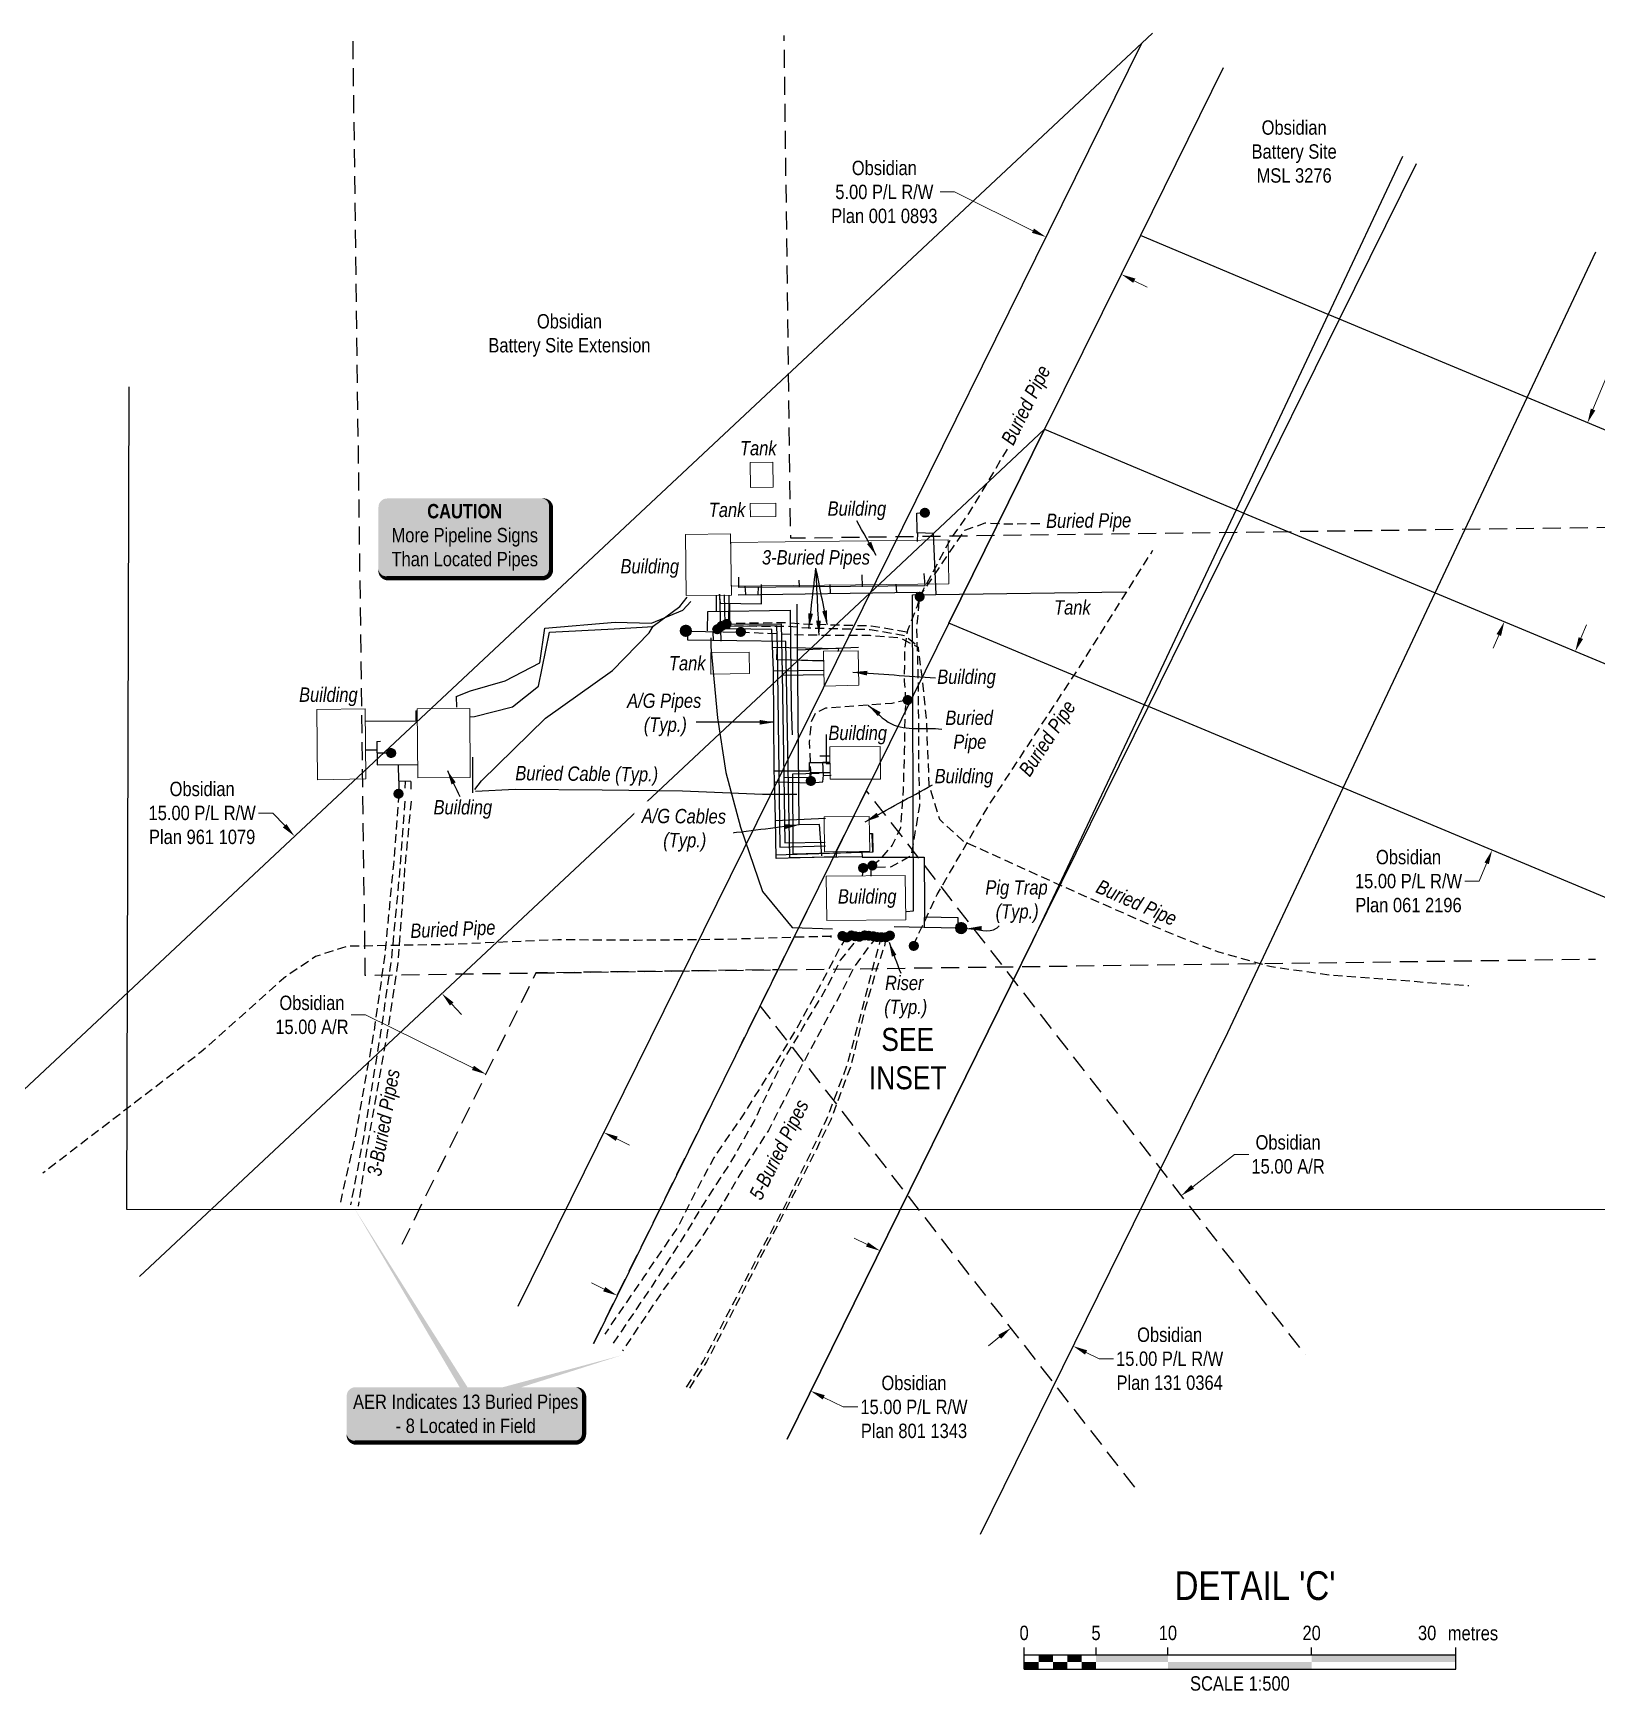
# Model space of a CAD drawing. Extents: x 563634 to 568935, y 5734155 to 5737886.
# Drawn here: x 567028 to 568114, y 5736113 to 5737266 of the extents above; entities that cross this region are included whole.
import ezdxf
from ezdxf.enums import TextEntityAlignment as Align

# ---------------------------------------------------------------- set-up
doc = ezdxf.new("R2010")
doc.units = 0
doc.header["$LTSCALE"] = 5
doc.header["$PDMODE"] = 34
doc.header["$PDSIZE"] = 0.03
doc.linetypes.add('foc-ACCESSROAD', pattern=[3.75, 2.5, -1.25])
doc.linetypes.add('UG_PIPE', pattern=[1.875, 1.25, -0.625])
doc.layers.get('Defpoints').update_dxf_attribs({"color": 9})
for name, color, linetype in [('AS-CABLE', 224, 'foc-CABLE'), ('AS-FENCE', 48, 'foc-FENCE'), ('AS-PIPE-AG', 44, 'Continuous'), ('AS-PIPE-UG', 44, 'UG_PIPE'), ('AS-PIPE-UG-T', 44, 'Continuous'), ('AS-SYMBOL', 7, 'Continuous'), ('C-AR', 13, 'foc-ACCESSROAD'), ('C-RW', 13, 'Continuous'), ('C-WS', 13, 'foc-ACCESSROAD'), ('CG-NOTES', 7, 'Continuous'), ('DETAIL-T', 7, 'Continuous')]:
    doc.layers.add(name, color=color, linetype=linetype)
for name, color, linetype, lineweight in [('AS-GENERAL', 48, 'Continuous', 18), ('C-AR-T', 13, 'Continuous', 9), ('C-RW-T', 13, 'Continuous', 9), ('C-WS-T', 13, 'Continuous', 9), ('T-TEXT', 48, 'Continuous', 18)]:
    doc.layers.add(name, color=color, linetype=linetype, lineweight=lineweight)
doc.styles.add('80', font='ARIALN.TTF', dxfattribs={"height": 10})
doc.styles.add('80CG', font='ARIALN.TTF', dxfattribs={"height": 10})
doc.styles.add('80L', font='ARIALN.TTF', dxfattribs={"height": 10})
doc.styles.add('foc-LtypeFont', font='ARIALN.TTF', dxfattribs={"height": 7.35})
doc.linetypes.add('foc-CABLE', pattern='A,2,-1,["C",foc-LtypeFont,S=0.2,R=0,X=-0.625,Y=-0.75],-1.24,8', length=12.24)
doc.linetypes.add('foc-FENCE', pattern='A,10,-1,["X",foc-LtypeFont,S=0.2,R=0,X=-0.625,Y=-0.75],-1.24', length=12.24)
doc.dimstyles.new('Compass 5 000', dxfattribs={"dimscale": 5, "dimtxt": 9, "dimasz": 2, "dimexe": 0.2, "dimexo": 0.0625, "dimgap": 0.5, "dimtad": 0, "dimtih": 1, "dimtoh": 1, "dimzin": 0, "dimdsep": 46, "dimtxsty": '80CG', "dimcen": 0.1, "dimse1": 1, "dimse2": 1, "dimclrd": 256, "dimclrt": 256, "dimaunit": 1, "dimadec": 4, "dimazin": 0, "dimtfac": 0.06, "dimtofl": 0, "dimtmove": 0, "dimatfit": 1, "dimfxl": 0.2, "dimtolj": 1, "dimtzin": 0, "dimlwd": -1, "dimarcsym": 0})

# ---------------------------------------------------------------- blocks, each defined once
blk = doc.blocks.new('RISER')
h = blk.add_hatch(color=255)
h.dxf.hatch_style = 1
edge = h.paths.add_edge_path()
edge.add_arc((0, 0), 0.7, 0, 360)
blk.add_hatch(color=48).paths.add_polyline_path([(0.58, -0.15), (-0.58, -0.15, 0.774597)])
at = {"color": 48}
blk.add_line((-0.58, -0.15), (0.58, -0.15), dxfattribs=at)
blk.add_circle((0, 0), 0.6, dxfattribs=at)
blk = doc.blocks.new('PIG')
h = blk.add_hatch(color=255)
h.dxf.hatch_style = 1
edge = h.paths.add_edge_path()
edge.add_arc((0, 0), 0.85, 0, 360)
at = {"layer": 'AS-SYMBOL'}
h = blk.add_hatch(color=48, dxfattribs=at)
h.dxf.hatch_style = 1
h.paths.add_polyline_path([(-0.1, 0, 1), (-0.55, 0, 1)])
h = blk.add_hatch(color=48, dxfattribs=at)
h.dxf.hatch_style = 1
h.paths.add_polyline_path([(0.1, 0, 1), (0.55, 0, 1)])
at = {"layer": 'AS-SYMBOL', "color": 48}
for centre, radius in [((0, 0), 0.75), ((-0.33, 0), 0.225), ((0.33, 0), 0.225)]:
    blk.add_circle(centre, radius, dxfattribs=at)
blk = doc.blocks.new('*D421')
at = {"layer": 'C-AR-T', "transparency": 16777216}
for p, q in [((567833.4, 5736463.7), (567862.4, 5736486.2)), ((567862.4, 5736486.2), (567872.4, 5736486.2)), ((567699.2, 5736359.3), (567691.4, 5736353.2))]:
    blk.add_line(p, q, dxfattribs=at)
for points in [[(567832.3, 5736465), (567834.4, 5736462.4), (567825.5, 5736457.5)], [(567698.2, 5736360.7), (567700.3, 5736358), (567707.1, 5736365.5)]]:
    blk.add_solid(points, dxfattribs=at)
at = {"layer": 'Defpoints', "color": 0, "transparency": 16777216}
for p in [(567815, 5736471), (567825.5, 5736457.5), (567696.7, 5736378.9)]:
    blk.add_point(p, dxfattribs=at)
at = {"layer": 'C-AR-T', "transparency": 16777216, "insert": (567899.7, 5736486.2), "char_height": 10, "attachment_point": 5, "style": '80CG'}
blk.add_mtext('\\A1;Obsidian\\P15.00 A/R', dxfattribs=at)
blk = doc.blocks.new('*D422')
at = {"layer": 'C-RW-T', "transparency": 16777216}
for p, q in [((567607.1, 5736423.6), (567598.1, 5736428)), ((567759.4, 5736348.5), (567768.4, 5736344.1)), ((567768.4, 5736344.1), (567778.4, 5736344.1))]:
    blk.add_line(p, q, dxfattribs=at)
for points in [[(567607.8, 5736425.1), (567606.4, 5736422.1), (567616.1, 5736419.2)], [(567760.1, 5736350), (567758.6, 5736347), (567750.4, 5736352.9)]]:
    blk.add_solid(points, dxfattribs=at)
at = {"layer": 'Defpoints', "color": 0, "transparency": 16777216}
for p in [(567598.5, 5736383.4), (567750.4, 5736352.9), (567732.8, 5736317.2)]:
    blk.add_point(p, dxfattribs=at)
at = {"layer": 'C-RW-T', "transparency": 16777216, "insert": (567817.4, 5736344.1), "char_height": 10, "attachment_point": 5, "style": '80CG'}
blk.add_mtext('\\A1;Obsidian\\P15.00 P/L R/W\\PPlan 131 0364', dxfattribs=at)
blk = doc.blocks.new('*D423')
at = {"layer": 'C-RW-T', "transparency": 16777216}
for p, q in [((567424.5, 5736392.5), (567415.5, 5736396.9)), ((567577, 5736317.3), (567590.6, 5736310.6)), ((567590.6, 5736310.6), (567600.6, 5736310.6))]:
    blk.add_line(p, q, dxfattribs=at)
for points in [[(567425.2, 5736394), (567423.7, 5736391), (567433.4, 5736388.1)], [(567577.7, 5736318.8), (567576.3, 5736315.8), (567568, 5736321.7)]]:
    blk.add_solid(points, dxfattribs=at)
at = {"layer": 'Defpoints', "color": 0, "transparency": 16777216}
for p in [(567450.8, 5736423.3), (567585.4, 5736356.9), (567568, 5736321.7)]:
    blk.add_point(p, dxfattribs=at)
at = {"layer": 'C-RW-T', "transparency": 16777216, "insert": (567639.7, 5736310.6), "char_height": 10, "attachment_point": 5, "style": '80CG'}
blk.add_mtext('\\A1;Obsidian\\P15.00 P/L R/W\\PPlan 801 1343', dxfattribs=at)
blk = doc.blocks.new('*D424')
at = {"layer": 'C-RW-T', "transparency": 16777216}
for p, q in [((567667.8, 5737155.4), (567657.8, 5737155.4)), ((567722.4, 5737128.5), (567667.8, 5737155.4)), ((567792.8, 5737093.7), (567801.8, 5737089.3))]:
    blk.add_line(p, q, dxfattribs=at)
for points in [[(567723.1, 5737130), (567721.7, 5737127), (567731.4, 5737124.1)], [(567793.6, 5737095.2), (567792.1, 5737092.2), (567783.9, 5737098.1)]]:
    blk.add_solid(points, dxfattribs=at)
at = {"layer": 'Defpoints', "color": 0, "transparency": 16777216}
for p in [(567731.4, 5737124.1), (567408.4, 5736469.6), (567460.9, 5736443.7)]:
    blk.add_point(p, dxfattribs=at)
at = {"layer": 'C-RW-T', "transparency": 16777216, "insert": (567619.1, 5737155.4), "char_height": 10, "attachment_point": 5, "style": '80CG'}
blk.add_mtext('\\A1;Obsidian\\P5.00 P/L R/W\\PPlan 001 0893', dxfattribs=at)
blk = doc.blocks.new('*D425')
at = {"layer": 'C-AR-T', "transparency": 16777216}
for p, q in [((567258.6, 5736583.2), (567248.6, 5736583.2)), ((567333.2, 5736546.4), (567258.6, 5736583.2)), ((567433.1, 5736497.1), (567442.1, 5736492.7))]:
    blk.add_line(p, q, dxfattribs=at)
for points in [[(567333.9, 5736547.9), (567332.5, 5736544.9), (567342.2, 5736542)], [(567433.8, 5736498.6), (567432.4, 5736495.6), (567424.1, 5736501.5)]]:
    blk.add_solid(points, dxfattribs=at)
at = {"layer": 'Defpoints', "color": 0, "transparency": 16777216}
for p in [(567347.7, 5736553.2), (567342.2, 5736542), (567429.7, 5736512.8)]:
    blk.add_point(p, dxfattribs=at)
at = {"layer": 'C-AR-T', "transparency": 16777216, "insert": (567221.3, 5736583.2), "char_height": 10, "attachment_point": 5, "style": '80CG'}
blk.add_mtext('\\A1;Obsidian\\P15.00 A/R', dxfattribs=at)
blk = doc.blocks.new('*D426')
at = {"layer": 'C-RW-T', "transparency": 16777216}
for p, q in [((567194.1, 5736723.6), (567184.1, 5736723.6)), ((567202.4, 5736714.8), (567194.1, 5736723.6)), ((567318.4, 5736590.8), (567325.3, 5736583.5))]:
    blk.add_line(p, q, dxfattribs=at)
for points in [[(567203.6, 5736715.9), (567201.1, 5736713.6), (567209.2, 5736707.5)], [(567319.7, 5736591.9), (567317.2, 5736589.7), (567311.6, 5736598.1)]]:
    blk.add_solid(points, dxfattribs=at)
at = {"layer": 'Defpoints', "color": 0, "transparency": 16777216}
for p in [(567209.2, 5736707.5), (567189.4, 5736688.9), (567291.8, 5736579.5)]:
    blk.add_point(p, dxfattribs=at)
at = {"layer": 'C-RW-T', "transparency": 16777216, "insert": (567145, 5736723.6), "char_height": 10, "attachment_point": 5, "style": '80CG'}
blk.add_mtext('\\A1;Obsidian\\P15.00 P/L R/W\\PPlan 961 1079', dxfattribs=at)
blk = doc.blocks.new('*D427')
at = {"layer": 'C-RW-T', "transparency": 16777216}
for p, q in [((568103.1, 5736845.2), (568107, 5736854.4)), ((568037.7, 5736688.6), (568032.5, 5736676.2)), ((568032.5, 5736676.2), (568022.5, 5736676.2))]:
    blk.add_line(p, q, dxfattribs=at)
for points in [[(568101.6, 5736845.8), (568104.7, 5736844.6), (568099.3, 5736836)], [(568036.2, 5736689.2), (568039.2, 5736688), (568041.5, 5736697.8)]]:
    blk.add_solid(points, dxfattribs=at)
at = {"layer": 'Defpoints', "color": 0, "transparency": 16777216}
for p in [(568089.5, 5736840), (568031.8, 5736701.9), (568041.5, 5736697.8)]:
    blk.add_point(p, dxfattribs=at)
at = {"layer": 'C-RW-T', "transparency": 16777216, "insert": (567983.4, 5736676.2), "char_height": 10, "attachment_point": 5, "style": '80CG'}
blk.add_mtext('\\A1;Obsidian\\P15.00 P/L R/W\\PPlan 061 2196', dxfattribs=at)
blk = doc.blocks.new('*D429')
at = {"layer": 'C-RW-T', "transparency": 16777216}
for p, q in [((568111.6, 5737004.2), (568125.4, 5737037.2)), ((568125.4, 5737037.2), (568135.4, 5737037.2)), ((568046.1, 5736847.3), (568042.3, 5736838.1))]:
    blk.add_line(p, q, dxfattribs=at)
for points in [[(568110.1, 5737004.8), (568113.2, 5737003.5), (568107.8, 5736994.9)], [(568044.6, 5736848), (568047.7, 5736846.7), (568050, 5736856.6)]]:
    blk.add_solid(points, dxfattribs=at)
at = {"layer": 'Defpoints', "color": 0, "transparency": 16777216}
for p in [(568080.4, 5737006.4), (568107.8, 5736994.9), (568022.5, 5736868)]:
    blk.add_point(p, dxfattribs=at)
at = {"layer": 'C-RW-T', "transparency": 16777216, "insert": (568174.5, 5737037.2), "char_height": 10, "attachment_point": 5, "style": '80CG'}
blk.add_mtext('\\A1;Obsidian\\P15.00 P/L R/W\\PPlan 951 0823', dxfattribs=at)
blk = doc.blocks.new('*U433')
at = {"color": 0}
for p, q in [((-150, 0), (-150, 15)), ((-100, 10), (-100, 15)), ((-50, 10), (-50, 15)), ((50, 10), (50, 15)), ((150.2, 0), (150.2, 15)), ((-150, 10), (150.2, 10)), ((-150, 0), (150.2, 0))]:
    blk.add_line(p, q, dxfattribs=at)
for points in [[(-150, 5), (-140, 5), (-150, 0), (-140, 0)], [(-140, 10), (-130, 10), (-140, 5), (-130, 5)], [(-130, 5), (-120, 5), (-130, 0), (-120, 0)], [(-120, 10), (-110, 10), (-120, 5), (-110, 5)], [(-110, 5), (-100, 5), (-110, 0), (-100, 0)], [(-100, 10), (-50, 10), (-100, 5), (-50, 5)], [(-50, 5), (50, 5), (-50, 0), (50, 0)], [(50, 10), (150.2, 10), (50, 5), (150.2, 5)]]:
    blk.add_solid(points, dxfattribs=at)
at = {"color": 0, "style": '80'}
blk.add_text('metres', height=10, dxfattribs=at).set_placement((162.2, 20), align=Align.CENTER)
at = {"color": 0, "char_height": 10, "style": '80'}
for s, insert, attachment_point in [('0', (-150, 30.2), 2), ('5', (-100, 30.2), 2), ('10', (-50, 30.2), 2), ('20', (50, 30.2), 2), ('30', (136.7, 30.2), 3), ('SCALE 1:500', (0.1, -5), 2)]:
    blk.add_mtext(s, dxfattribs=dict(at, insert=insert, attachment_point=attachment_point))
blk = doc.blocks.new('*U461')
h = blk.add_hatch(color=50)
edge = h.paths.add_edge_path()
edge.add_line((-76.5, -20), (76.5, -20))
edge.add_arc((76.5, -14), 6, 270, 360)
edge.add_line((82.5, -14), (82.5, 12.5))
edge.add_arc((76.5, 12.5), 6, 0, 90)
edge.add_line((76.5, 18.5), (-76.5, 18.5))
edge.add_arc((-76.5, 12.5), 6, 90, 180)
edge.add_line((-82.5, 12.5), (-82.5, -14))
edge.add_arc((-76.5, -14), 6, 180, 270)
at = {"color": 240, "flags": 128}
blk.add_lwpolyline([(-76.5, -20, 3, 3, 0), (76.5, -20, 3, 3, 0.414214), (82.5, -14, 3, 3, 0), (82.5, 12.5, 3, 0, 0.414214), (76.5, 18.5, 0, 0, 0), (-76.5, 18.5, 0, 0, 0.414214), (-82.5, 12.5, 0, 0, 0), (-82.5, -14, 0, 3, 0.414214)], format="xyseb", close=True, dxfattribs=at)
at = {"color": 240, "style": '80'}
blk.add_attdef('ENTER_TEXT_001', (-26.8, -4.9), '', height=10, dxfattribs=at)

msp = doc.modelspace()

# ---------------------------------------------------------------- hatches: boundary and pattern name
h = msp.add_hatch(color=50)
edge = h.paths.add_edge_path()
edge.add_line((567273.547, 5736886.839), (567381.452, 5736886.839))
edge.add_arc((567381.452, 5736892.834), 5.995, 270, 360)
edge.add_line((567387.447, 5736892.834), (567387.447, 5736936.295))
edge.add_arc((567381.452, 5736936.295), 5.995, 360, 450)
edge.add_line((567381.452, 5736942.29), (567273.547, 5736942.29))
edge.add_arc((567273.547, 5736936.295), 5.995, 90, 180)
edge.add_line((567267.552, 5736936.295), (567267.552, 5736892.834))
edge.add_arc((567273.547, 5736892.834), 5.995, 180, 270)

# ---------------------------------------------------------------- linework, layer by layer
at = {"color": 240, "flags": 128}
msp.add_lwpolyline([(567273.547, 5736886.839, 2.997, 2.997, 0), (567381.452, 5736886.839, 2.997, 2.997, 0.41421356), (567387.447, 5736892.834, 2.997, 2.997, 0), (567387.447, 5736936.295, 2.997, 0, 0.41421356), (567381.452, 5736942.29, 0, 0, 0), (567273.547, 5736942.29, 0, 0, 0.41421356), (567267.552, 5736936.295, 0, 0, 0), (567267.552, 5736892.834, 0, 2.997, 0.41421356)], format="xyseb", close=True, dxfattribs=at)
at = {"layer": 'AS-CABLE', "flags": 128}
for points in [[(567321.575, 5736804.699), (567331.525, 5736808.559), (567355.675, 5736815.519), (567379.675, 5736828.129), (567383.225, 5736852.209), (567431.995, 5736856.309), (567457.285, 5736855.699), (567478.975, 5736864.709), (567484.685, 5736870.699)], [(567334.445, 5736739.909), (567339.105, 5736746.039), (567383.655, 5736789.519), (567430.295, 5736822.789), (567455.605, 5736848.979), (567458.465, 5736853.589), (567477.025, 5736867.129), (567482.125, 5736873.689)], [(567331.175, 5736790.499), (567334.345, 5736790.589), (567360.625, 5736797.479), (567378.705, 5736811.679), (567386.435, 5736849.239), (567431.415, 5736851.709), (567458.375, 5736853.169)], [(567498.465, 5736845.319), (567498.445, 5736839.059), (567503.125, 5736789.699), (567508.835, 5736751.669), (567519.145, 5736713.759), (567534.475, 5736669.039), (567555.075, 5736644.089), (567582.985, 5736643.089)], [(567559.075, 5736836.999), (567601.085, 5736838.929)], [(567321.455, 5736804.649), (567321.795, 5736797.079)], [(567333.025, 5736737.599), (567333.105, 5736762.519)], [(567335.015, 5736738.679), (567362.605, 5736740.279), (567423.025, 5736739.739), (567478.805, 5736738.999), (567534.345, 5736736.679), (567558.265, 5736736.629)]]:
    msp.add_lwpolyline(points, dxfattribs=at)
at = {"layer": 'AS-CABLE', "linetype": 'ByBlock', "flags": 128}
msp.add_lwpolyline([(567575.585, 5736693.889), (567574.005, 5736715.689), (567559.975, 5736715.349), (567558.615, 5736868.849)], dxfattribs=at)
at = {"layer": 'AS-GENERAL'}
for points in [[(567525.778, 5736967.28), (567541.687, 5736967.47), (567541.894, 5736950.152), (567525.985, 5736949.961)], [(567525.909, 5736938.767), (567543.618, 5736938.979), (567543.728, 5736929.78), (567526.019, 5736929.568)]]:
    msp.add_lwpolyline(points, close=True, dxfattribs=at)
at = {"layer": 'AS-GENERAL', "flags": 128}
for points in [[(567481.275, 5736874.759), (567481.025, 5736917.349), (567512.255, 5736917.619), (567512.845, 5736875.109)], [(567663.555, 5736913.499), (567663.955, 5736883.059), (567512.757, 5736881.389), (567512.337, 5736911.687)], [(567525.075, 5736835.409), (567525.345, 5736820.529), (567498.585, 5736820.159), (567498.545, 5736835.219)], [(567576.875, 5736836.069), (567600.925, 5736836.369), (567601.495, 5736812.389), (567577.255, 5736811.869)], [(567224.685, 5736795.509), (567225.215, 5736746.769), (567258.855, 5736747.339), (567258.305, 5736795.949)], [(567294.815, 5736747.969), (567331.325, 5736748.269), (567330.925, 5736796.339), (567294.395, 5736796.019)], [(567581.255, 5736769.609), (567616.185, 5736769.939), (567616.365, 5736747.079), (567581.355, 5736747.089)], [(567577.175, 5736720.849), (567577.495, 5736696.509), (567609.075, 5736697.119), (567608.505, 5736721.189)], [(567578.695, 5736679.569), (567633.675, 5736680.129), (567634.145, 5736649.309), (567579.095, 5736648.769)]]:
    msp.add_lwpolyline(points, close=True, dxfattribs=at)
at = {"layer": 'AS-PIPE-AG'}
for p, q in [((567258.42, 5736787.402), (567293.831, 5736787.711)), ((567258.627, 5736767.418), (567266.527, 5736767.507)), ((567266.461, 5736773.418), (567266.645, 5736757.149)), ((567276.265, 5736765.309), (567266.554, 5736765.199)), ((567266.645, 5736757.149), (567294.732, 5736757.394)), ((567582.219, 5736637.75), (567582.205, 5736638.477)), ((567582.232, 5736637.022), (567582.219, 5736637.75))]:
    msp.add_line(p, q, dxfattribs=at)
at = {"layer": 'AS-PIPE-AG', "flags": 128}
for points in [[(567642.035, 5736918.069), (567641.955, 5736919.669), (567641.705, 5736932.059), (567646.615, 5736932.209)], [(567655.095, 5736875.539), (567653.345, 5736918.019), (567642.055, 5736918.309), (567641.965, 5736912.369)], [(567517.725, 5736880.629), (567647.595, 5736881.809), (567646.775, 5736890.109)], [(567504.295, 5736875.779), (567505.015, 5736869.479), (567533.715, 5736869.119), (567533.665, 5736882.469)], [(567517.935, 5736880.419), (567518.065, 5736887.629)], [(567522.765, 5736875.769), (567522.325, 5736881.349)], [(567531.425, 5736875.639), (567531.735, 5736880.579)], [(567560.175, 5736881.169), (567559.815, 5736885.609)], [(567581.805, 5736876.479), (567581.475, 5736882.599)], [(567603.995, 5736880.839), (567603.625, 5736889.279)], [(567627.715, 5736876.859), (567627.315, 5736882.709)], [(567502.185, 5736874.689), (567502.155, 5736863.839)], [(567505.675, 5736842.999), (567504.865, 5736875.689)], [(567507.735, 5736875.189), (567508.155, 5736854.839), (567547.385, 5736855.179), (567548.145, 5736820.579), (567549.165, 5736749.439), (567550.065, 5736702.819), (567578.045, 5736703.429)], [(567511.095, 5736874.999), (567510.885, 5736853.559)], [(567511.785, 5736851.659), (567511.825, 5736868.849)], [(567641.925, 5736876.899), (567517.555, 5736874.999)], [(567634.575, 5736655.209), (567639.395, 5736655.589), (567638.605, 5736875.219), (567654.975, 5736875.569), (567786.605, 5736877.269)], [(567496.155, 5736850.279), (567496.535, 5736863.629), (567553.605, 5736864.569), (567554.445, 5736797.279), (567555.115, 5736777.939)], [(567603.815, 5736693.019), (567553.315, 5736692.319), (567550.635, 5736842.829), (567482.615, 5736843.719), (567482.515, 5736849.989), (567519.405, 5736849.259)], [(567500.365, 5736843.259), (567500.205, 5736849.619)], [(567585.965, 5736696.829), (567585.635, 5736693.119), (567543.835, 5736691.999), (567543.465, 5736719.569), (567542.875, 5736746.259), (567542.645, 5736754.009), (567542.075, 5736822.759), (567540.885, 5736851.199), (567511.755, 5736851.699), (567502.745, 5736851.569)], [(567505.375, 5736853.579), (567544.045, 5736853.939), (567544.585, 5736838.639), (567546.435, 5736699.949), (567578.125, 5736700.839)], [(567587.045, 5736835.829), (567587.495, 5736837.689), (567541.035, 5736838.709)], [(567576.625, 5736829.499), (567544.345, 5736830.099), (567544.575, 5736837.639)], [(567542.275, 5736822.529), (567576.745, 5736822.969)], [(567554.175, 5736830.009), (567576.575, 5736829.409)], [(567548.365, 5736819.479), (567576.955, 5736819.799)], [(567293.831, 5736787.711), (567293.725, 5736794.719), (567294.445, 5736794.829)], [(567578.685, 5736778.099), (567578.615, 5736758.079), (567581.345, 5736758.039)], [(567266.461, 5736773.418), (567269.041, 5736773.477)], [(567581.045, 5736763.039), (567574.315, 5736763.049)], [(567281.605, 5736746.009), (567281.506, 5736757.279)], [(567542.825, 5736753.029), (567567.115, 5736752.959), (567567.055, 5736758.679), (567580.795, 5736758.769)], [(567543.195, 5736745.179), (567569.035, 5736744.689), (567576.355, 5736745.209), (567576.765, 5736749.919), (567576.355, 5736759.059), (567580.785, 5736758.949)], [(567580.915, 5736751.479), (567567.305, 5736751.479), (567567.375, 5736748.089), (567549.465, 5736748.189)], [(567573.895, 5736751.079), (567555.265, 5736750.719), (567555.465, 5736695.139), (567611.105, 5736696.609), (567610.645, 5736708.979), (567608.715, 5736709.339)], [(567281.605, 5736746.009), (567281.585, 5736737.039)], [(567290.095, 5736745.419), (567281.604, 5736745.794)], [(567286.125, 5736745.589), (567285.975, 5736740.869)], [(567290.095, 5736745.419), (567289.995, 5736740.149)], [(567576.905, 5736749.739), (567582.135, 5736749.989)], [(567543.575, 5736718.399), (567578.175, 5736720.119)], [(567608.905, 5736709.319), (567610.985, 5736709.409), (567611.175, 5736696.329), (567543.395, 5736694.269)], [(567603.545, 5736696.709), (567603.745, 5736692.919), (567612.465, 5736692.939), (567646.885, 5736692.989), (567647.095, 5736658.459), (567646.735, 5736643.969), (567625.855, 5736644.359)], [(567604.415, 5736685.569), (567603.715, 5736679.579)], [(567609.705, 5736687.069), (567609.725, 5736679.649)], [(567646.775, 5736644.169), (567670.435, 5736643.759), (567670.455, 5736650.729), (567646.895, 5736651.069)]]:
    msp.add_lwpolyline(points, dxfattribs=at)
at = {"layer": 'AS-PIPE-UG', "flags": 128}
for points in [[(567704.505, 5736976.649), (567677.695, 5736931.809), (567665.715, 5736915.099), (567643.625, 5736874.139), (567642.005, 5736867.399), (567635.165, 5736850.419), (567633.065, 5736837.149), (567632.965, 5736815.319), (567633.905, 5736802.119), (567633.395, 5736792.179), (567632.955, 5736767.149), (567632.225, 5736739.709), (567630.305, 5736713.249), (567624.655, 5736701.229), (567615.465, 5736690.709), (567610.885, 5736687.059)], [(567604.325, 5736685.399), (567624.135, 5736686.319), (567637.935, 5736694.239), (567643.765, 5736728.649), (567643.185, 5736753.449), (567643.015, 5736784.859), (567642.885, 5736809.659), (567641.785, 5736851.879), (567643.575, 5736873.989), (567674.945, 5736920.149), (567689.245, 5736925.279), (567702.805, 5736924.659), (567727.075, 5736924.859)], [(567639.135, 5736631.539), (567655.895, 5736666.989), (567692.085, 5736729.599), (567754.665, 5736825.019), (567805.725, 5736906.269)], [(567634.415, 5736849.419), (567610.055, 5736853.569), (567566.315, 5736854.719), (567550.165, 5736855.929), (567514.765, 5736855.359), (567509.535, 5736855.199)], [(567505.515, 5736853.679), (567551.065, 5736853.579), (567566.095, 5736852.339), (567609.325, 5736851.259), (567633.215, 5736847.099), (567641.685, 5736840.259)], [(567519.245, 5736849.409), (567565.485, 5736847.409), (567608.975, 5736847.179), (567629.815, 5736845.419), (567642.525, 5736838.899), (567645.075, 5736818.629), (567648.235, 5736789.259), (567650.065, 5736743.169), (567657.335, 5736719.279), (567673.585, 5736704.249), (567740.805, 5736673.649), (567804.805, 5736645.529), (567830.155, 5736635.159), (567851.365, 5736626.989), (567888.075, 5736616.779), (567929.275, 5736610.979), (568025.365, 5736603.679)], [(567635.155, 5736802.159), (567624.225, 5736799.799), (567600.265, 5736797.959), (567578.145, 5736796.489), (567571.215, 5736793.199), (567568.245, 5736786.789), (567566.925, 5736773.309), (567568.065, 5736745.949)], [(567281.585, 5736737.039), (567281.215, 5736730.969), (567277.895, 5736687.529), (567271.725, 5736623.299), (567264.395, 5736571.959), (567251.775, 5736500.669), (567241.065, 5736453.059)], [(567285.905, 5736731.749), (567282.475, 5736685.689), (567276.545, 5736622.549), (567269.005, 5736570.959), (567257.485, 5736500.219), (567248.145, 5736451.039)], [(567290.205, 5736731.789), (567285.735, 5736684.909), (567281.075, 5736620.939), (567273.655, 5736570.729), (567261.025, 5736499.879), (567253.455, 5736450.299)], [(567582.219, 5736637.75), (567565.985, 5736637.459), (567509.415, 5736635.679), (567446.335, 5736635.039), (567392.095, 5736635.419), (567314.995, 5736632.109), (567245.665, 5736630.909), (567223.845, 5736623.779), (567202.885, 5736609.719), (567144.365, 5736557.449), (567034.174, 5736473.134)], [(567592.525, 5736637.169), (567588.735, 5736630.859), (567575.175, 5736604.929), (567559.465, 5736576.159), (567544.995, 5736552.149), (567520.955, 5736513.759), (567500.545, 5736483.879), (567485.765, 5736456.039), (567475.745, 5736436.099), (567451.945, 5736401.079), (567424.805, 5736361.329)], [(567430.865, 5736354.949), (567459.155, 5736396.609), (567482.385, 5736433.089), (567493.405, 5736451.489), (567512.345, 5736480.509), (567528.545, 5736509.199), (567547.825, 5736549.559), (567562.485, 5736574.229), (567579.395, 5736602.749), (567588.685, 5736621.229), (567601.705, 5736637.489)], [(567613.975, 5736637.389), (567608.445, 5736630.849), (567598.395, 5736617.099), (567588.365, 5736597.419), (567572.615, 5736568.239), (567559.375, 5736543.649), (567538.605, 5736502.919), (567520.665, 5736475.499), (567505.495, 5736449.929), (567491.475, 5736427.299), (567465.175, 5736391.609), (567437.135, 5736349.629)], [(567481.585, 5736324.389), (567493.445, 5736342.779), (567507.795, 5736370.579), (567530.905, 5736414.509), (567549.975, 5736450.259), (567567.685, 5736486.699), (567578.995, 5736510.569), (567593.225, 5736547.959), (567604.185, 5736588.599), (567610.895, 5736614.749), (567617.005, 5736637.159)], [(567620.235, 5736637.269), (567619.085, 5736630.859), (567613.525, 5736614.569), (567606.085, 5736588.939), (567595.635, 5736547.329), (567581.865, 5736510.179), (567569.965, 5736485.829), (567551.565, 5736449.749), (567532.845, 5736414.139), (567510.015, 5736369.909), (567495.455, 5736341.879), (567483.415, 5736323.499)]]:
    msp.add_lwpolyline(points, dxfattribs=at)
at = {"layer": 'C-AR', "flags": 128}
for points in [[(567793.22, 5736254.826), (567532.826, 5736589.542), (567606.505, 5736739.011), (567911.559, 5736346.888)], [(567416.918, 5736354.637), (567533.987, 5736591.896), (567545.174, 5736614.591), (567376.911, 5736612.391), (567282.431, 5736420.914)]]:
    msp.add_lwpolyline(points, dxfattribs=at)
at = {"layer": 'C-RW', "flags": 128}
for points in [[(566999.022, 5736510.674), (567805.486, 5737265.844)], [(567797.815, 5737258.66), (567364.411, 5736380.514)], [(567854.543, 5737241.632), (567797.085, 5737125.259), (567730.505, 5736990.489), (567627.005, 5736893.479), (567101.44, 5736401.298)], [(567854.543, 5737241.632), (567797.085, 5737125.259), (567730.505, 5736990.489), (567663.985, 5736855.619), (567417.012, 5736354.59)], [(567854.543, 5737241.632), (567797.085, 5737125.259), (567730.505, 5736990.489), (567663.985, 5736855.619), (567417.012, 5736354.59)], [(567979.205, 5737180.106), (567927.485, 5737070.299), (567863.515, 5736934.469), (567799.655, 5736798.919), (567722.375, 5736634.859), (567551.562, 5736288.281)], [(567551.562, 5736288.281), (567722.375, 5736634.859), (567802.585, 5736797.699), (567868.915, 5736932.189), (567935.485, 5737066.929), (567989.024, 5737175.26)], [(568245.18, 5736937.549), (568065.935, 5737012.429), (567935.485, 5737066.929), (567927.485, 5737070.299), (567797.085, 5737125.259), (567730.505, 5736990.489), (567863.515, 5736934.469), (567868.915, 5736932.189), (568001.925, 5736876.639), (568187.374, 5736799.173)], [(567685.92, 5736222.065), (567857.855, 5736570.939), (567938.045, 5736741.079), (568001.925, 5736876.639), (568065.935, 5737012.429), (568113.679, 5737113.737)], [(568129.654, 5736661.005), (567938.045, 5736741.079), (567802.585, 5736797.699), (567799.655, 5736798.919), (567663.985, 5736855.619), (567730.505, 5736990.489), (567863.515, 5736934.469), (567868.915, 5736932.189), (568001.925, 5736876.639), (568187.374, 5736799.173)]]:
    msp.add_lwpolyline(points, dxfattribs=at)
at = {"layer": 'C-WS', "flags": 128}
for points in [[(567249.639, 5737260.258), (567258.13, 5736610.838), (568113.368, 5736622.02)], [(568239.334, 5736923.555), (567554.047, 5736914.595), (567549.476, 5737264.178)], [(568239.334, 5736923.555), (567554.047, 5736914.595), (567549.476, 5737264.178)]]:
    msp.add_lwpolyline(points, dxfattribs=at)
at = {"layer": 'CG-NOTES', "color": 240, "flags": 128}
for points in [[(567250.518, 5736449.177, 0, 4.998, 0), (567331.883, 5736315.783, 0, 0, 0)], [(567436.682, 5736346.596, 0, 4.998, 0), (567331.883, 5736315.783, 0, 0, 0)]]:
    msp.add_lwpolyline(points, format="xyseb", dxfattribs=at)

# ---------------------------------------------------------------- block references
ref = msp.add_blockref('*U461', (567327.939, 5736305.805), dxfattribs=dict(xscale=0.99954228, yscale=0.99954228, zscale=0.99954228))
ref.add_attrib('ENTER_TEXT_001', 'AER Indicates 13 Buried Pipes', (567249.868, 5736309.222), dxfattribs={"color": 240, "height": 9.99542, "style": '80'})
ref.add_attrib('ENTER_TEXT_002', '- 8 Located in Field', (567279.479, 5736292.522), dxfattribs={"color": 240, "height": 9.99542, "style": '80'})
at = {"layer": 'AS-SYMBOL', "xscale": 4.997711399999995, "yscale": 4.997711399999995, "zscale": 4.997711399999995}
for name, p in [('RISER', (567647.345, 5736932.359)), ('RISER', (567643.655, 5736873.959)), ('RISER', (567503.025, 5736851.379)), ('RISER', (567505.895, 5736853.559)), ('RISER', (567509.455, 5736855.069)), ('PIG', (567481.165, 5736850.289)), ('RISER', (567519.305, 5736849.519)), ('RISER', (567635.305, 5736802.159)), ('RISER', (567276.265, 5736765.309)), ('RISER', (567281.495, 5736736.999)), ('RISER', (567568.075, 5736745.869)), ('RISER', (567604.435, 5736685.369)), ('RISER', (567610.755, 5736687.079)), ('PIG', (567672.475, 5736643.579)), ('RISER', (567589.945, 5736638.109)), ('RISER', (567593.045, 5736637.059)), ('RISER', (567596.195, 5736638.439)), ('RISER', (567598.815, 5736637.909)), ('RISER', (567601.785, 5736637.519)), ('RISER', (567605.425, 5736638.499)), ('RISER', (567608.295, 5736638.259)), ('RISER', (567611.435, 5736637.909)), ('RISER', (567614.025, 5736637.319)), ('RISER', (567617.085, 5736637.249)), ('RISER', (567620.275, 5736637.259)), ('RISER', (567622.955, 5736638.389)), ('RISER', (567639.515, 5736631.169))]:
    msp.add_blockref(name, p, dxfattribs=at)
at = {"layer": 'DETAIL-T', "xscale": 0.9991108875473738, "yscale": 0.9991108875473738, "zscale": 0.9991108875473738}
msp.add_blockref('*U433', (567866.125, 5736128.35), dxfattribs=at)

# ---------------------------------------------------------------- texts
at = {"color": 240, "insert": (567327.499, 5736915.314), "char_height": 9.99118, "attachment_point": 5, "style": '80L'}
msp.add_mtext_dynamic_manual_height_columns('{\\fArial Narrow|b1|i0|c0|p34;CAUTION}\\PMore Pipeline Signs\\PThan Located Pipes', width=108.92674, gutter_width=50, heights=[0], dxfattribs=at)
at = {"layer": 'AS-CABLE', "insert": (567362.376, 5736756.348), "char_height": 9.99568, "attachment_point": 1, "rotation": 359.487936, "style": '80L'}
msp.add_mtext_dynamic_manual_height_columns('\\pi0.32145;{\\fArial Narrow|b0|i1|c0|p34;Buried Cable (Typ.)}', width=98.75879, gutter_width=49.978, heights=[0], dxfattribs=at)
at = {"layer": 'AS-PIPE-UG-T', "char_height": 9.99568, "attachment_point": 1, "style": '80L'}
for s, width, insert, rotation in [('\\pi0.29885;{\\fArial Narrow|b0|i1|c0|p34;Buried Pipe}', 59.0104, (567699.618, 5736982.696), 63.731646), ('\\pi0.29885;{\\fArial Narrow|b0|i1|c0|p34;Buried Pipe}', 59.0104, (567731.147, 5736931.73), 0.472142), ('\\pi0.29885;{\\fArial Narrow|b0|i1|c0|p34;Buried Pipe}', 59.0104, (567711.65, 5736753.343), 56.741641), ('\\pi0.29885;{\\fArial Narrow|b0|i1|c0|p34;Buried Pipe}', 59.0104, (567769.093, 5736677.961), 336.280514), ('\\pi0.29885;{\\fArial Narrow|b0|i1|c0|p34;Buried Pipe}', 59.0104, (567289.142, 5736646.568), 2.45827), ('\\pi0.38083;{\\fArial Narrow|b0|i1|c0|p34;3-Buried Pipes}', 75.21111, (567259.363, 5736471.887), 79.892403), ('\\pi0.46606;{\\fArial Narrow|b0|i1|c0|p34;5-Buried Pipes}', 75.21111, (567524.496, 5736457.706), 63.73706)]:
    msp.add_mtext_dynamic_manual_height_columns(s, width=width, gutter_width=49.978, heights=[0], dxfattribs=dict(at, insert=insert, rotation=rotation))
for s, width, insert in [('\\pi0.38083;{\\fArial Narrow|b0|i1|c0|p34;3-Buried Pipes}', 75.21111, (567533.651, 5736906.366)), ('\\pi0.30658;{\\fArial Narrow|b0|i1|c0|p34;Buried\\P\\pi5.8465;Pipe}', 33.77073, (567661.21, 5736794.822))]:
    msp.add_mtext_dynamic_manual_height_columns(s, width=width, gutter_width=49.978, heights=[0], dxfattribs=dict(at, insert=insert))
at = {"layer": 'DETAIL-T', "color": 3, "attachment_point": 5, "style": '80CG'}
for s, insert, char_height, width in [('SEE\\PINSET', (567635.351, 5736552.746), 15.9927, 53.76703), ("DETAIL 'C'", (567876.775, 5736186.246), 19.9822, 223.65899)]:
    msp.add_mtext(s, dxfattribs=dict(at, insert=insert, char_height=char_height, width=width))
at = {"layer": 'T-TEXT', "char_height": 9.99111, "attachment_point": 1, "style": '80L'}
for s, width, insert in [('{\\fArial Narrow|b0|i1|c0|p34;Tank}', 26.16646, (567518.777, 5736982.296)), ('{\\fArial Narrow|b0|i1|c0|p34;Tank}', 26.16646, (567497.058, 5736939.365)), ('{\\fArial Narrow|b0|i1|c0|p34;Building}', 40.82988, (567579.668, 5736940.279)), ('{\\fArial Narrow|b0|i1|c0|p34;Building}', 40.82988, (567435.735, 5736900.131)), ('{\\fArial Narrow|b0|i1|c0|p34;Tank}', 26.16646, (567737.052, 5736871.553)), ('{\\fArial Narrow|b0|i1|c0|p34;Tank}', 26.16646, (567469.398, 5736832.754)), ('{\\fArial Narrow|b0|i1|c0|p34;Building}', 40.82988, (567655.87, 5736823.351)), ('{\\fArial Narrow|b0|i1|c0|p34;Building}', 40.82988, (567212.364, 5736810.885)), ('{\\fArial Narrow|b0|i1|c0|p34;Building}', 40.82988, (567580.237, 5736784.303)), ('{\\fArial Narrow|b0|i1|c0|p34;Building}', 40.82988, (567654.06, 5736754.3)), ('{\\fArial Narrow|b0|i1|c0|p34;Building}', 40.82988, (567305.817, 5736732.616)), ('{\\fArial Narrow|b0|i1|c0|p34;Building}', 40.82988, (567586.856, 5736670.618)), ('\\pi0.33584;{\\fArial Narrow|b0|i1|c0|p34;Pig Trap\\P\\pi7.4373;(Typ.)}', 43.13049, (567689.029, 5736676.845)), ('\\pi1.1023;{\\fArial Narrow|b0|i1|c0|p34;Riser\\P\\pi0.54688;(Typ.)}', 29.34966, (567618.499, 5736610.428))]:
    msp.add_mtext_dynamic_manual_height_columns(s, width=width, gutter_width=49.978, heights=[0], dxfattribs=dict(at, insert=insert))

# ---------------------------------------------------------------- dimensions: what is measured, and where the dimension line sits
at = {"layer": 'C-AR-T'}
for base, p1, p2, angle, picture, middle in [((567342.171, 5736541.986), (567429.689, 5736512.777), (567347.716, 5736553.224), 153.73706, '*D425', (567221.293, 5736583.235)), ((567825.476, 5736457.541), (567696.684, 5736378.916), (567815.022, 5736470.978), 37.881275, '*D421', (567899.66, 5736486.249))]:
    dim = msp.add_linear_dim(base=base, p1=p1, p2=p2, angle=angle, text='Obsidian\\P15.00 A/R', dimstyle='Compass 5 000', dxfattribs=at)
    dim.commit()
    dim.dimension.update_dxf_attribs({"geometry": picture, "text_midpoint": middle, "dimtype": 161})
at = {"layer": 'C-RW-T'}
for base, p1, p2, angle, text, picture, middle in [((567731.379, 5737124.051), (567460.869, 5736443.71), (567408.385, 5736469.613), 153.731646, 'Obsidian\\P5.00 P/L R/W\\PPlan 001 0893', '*D424', (567619.071, 5737155.428)), ((568107.775, 5736994.95), (568022.543, 5736868.026), (568080.351, 5737006.406), 67.327238, 'Obsidian\\P15.00 P/L R/W\\PPlan 951 0823', '*D429', (568174.507, 5737037.191)), ((568041.546, 5736697.826), (568089.524, 5736840.047), (568031.792, 5736701.902), 247.31986, 'Obsidian\\P15.00 P/L R/W\\PPlan 061 2196', '*D427', (567983.406, 5736676.161)), ((567209.192, 5736707.476), (567291.772, 5736579.54), (567189.361, 5736688.907), 133.118724, 'Obsidian\\P15.00 P/L R/W\\PPlan 961 1079', '*D426', (567144.969, 5736723.642)), ((567568.04, 5736321.715), (567450.78, 5736423.263), (567585.391, 5736356.92), 333.763365, 'Obsidian\\P15.00 P/L R/W\\PPlan 801 1343', '*D423', (567639.668, 5736310.605)), ((567750.417, 5736352.936), (567598.458, 5736383.433), (567732.814, 5736317.218), 333.764684, 'Obsidian\\P15.00 P/L R/W\\PPlan 131 0364', '*D422', (567817.442, 5736344.094))]:
    dim = msp.add_linear_dim(base=base, p1=p1, p2=p2, angle=angle, text=text, dimstyle='Compass 5 000', dxfattribs=at)
    dim.commit()
    dim.dimension.update_dxf_attribs({"geometry": picture, "text_midpoint": middle, "dimtype": 161})

# ---------------------------------------------------------------- leaders
at = {"layer": 'AS-CABLE', "path_type": 1}
msp.add_leader([(567559.975, 5736715.349), (567506.385, 5736708.702)], dimstyle='Compass 5 000', override={"dimgap": 0.5, "dimtad": 0}, dxfattribs=at)
at = {"layer": 'AS-PIPE-UG-T', "path_type": 1}
for points in [[(567566.702, 5736852.324), (567571.571, 5736893.882)], [(567573.817, 5736847.365), (567571.571, 5736893.882)], [(567579.505, 5736854.372), (567571.571, 5736893.882)], [(567607.79, 5736798.537), (567624.009, 5736785.625), (567659.018, 5736781.972)]]:
    msp.add_leader(points, dimstyle='Compass 5 000', override={"dimgap": 0.5, "dimtad": 0}, dxfattribs=at)
at = {"layer": 'T-TEXT', "path_type": 1}
for points in [[(567613.386, 5736902.721), (567600.002, 5736926.645)], [(567597.243, 5736821.52), (567654.561, 5736817.596)], [(567315.436, 5736753.208), (567324.124, 5736735.006)], [(567605.811, 5736717.473), (567652.573, 5736743.235)], [(567676.796, 5736643.316), (567697.16, 5736643.481), (567699.007, 5736645.049)], [(567622.39, 5736633.678), (567630.485, 5736612.16)]]:
    msp.add_leader(points, dimstyle='Compass 5 000', override={"dimgap": 0.5, "dimtad": 0}, dxfattribs=at)

# ---------------------------------------------------------------- next in the draw order: texts
at = {"layer": 'AS-CABLE', "insert": (567450.5, 5736726.667), "char_height": 9.99568, "attachment_point": 1, "rotation": 359.487936, "style": '80L', "bg_fill": 2}
msp.add_mtext_dynamic_manual_height_columns('\\pi0.049978;{\\fArial Narrow|b0|i1|c0|p34;A/G Cables\\P\\pi15.18;(Typ.)}', width=58.62857, gutter_width=49.978, heights=[0], dxfattribs=at)
at = {"layer": 'AS-PIPE-UG-T', "insert": (567440.279, 5736806.666), "char_height": 9.99111, "attachment_point": 1, "style": '80L', "bg_fill": 3, "box_fill_scale": 1.15, "bg_fill_color": 256, "bg_fill_true_color": 256, "bg_fill_transparency": 0}
msp.add_mtext_dynamic_manual_height_columns('\\pi0.072919;{\\fArial Narrow|b0|i1|c0|p34;A/G Pipes\\P\\pi11.7;(Typ.)}', width=51.65525, gutter_width=49.978, heights=[0], dxfattribs=at)
at = {"layer": 'C-WS-T', "char_height": 9.99542, "attachment_point": 5, "style": '80CG', "bg_fill": 3, "box_fill_scale": 1.15, "bg_fill_color": 256, "bg_fill_true_color": 256, "bg_fill_transparency": 0}
for s, insert in [('\\A1;Obsidian\\PBattery Site\\PMSL 3276', (567903.905, 5737183.485)), ('\\A1;Obsidian\\PBattery Site Extension', (567400.248, 5737055.681))]:
    msp.add_mtext(s, dxfattribs=dict(at, insert=insert))

# ---------------------------------------------------------------- next in the draw order: linework, layer by layer
at = {"layer": 'AS-FENCE'}
msp.add_lwpolyline([(567094.081, 5737019.835), (567092.524, 5736448.189), (568238.008, 5736448.009)], dxfattribs=at)

# ---------------------------------------------------------------- next in the draw order: leaders
at = {"layer": 'AS-PIPE-UG-T', "path_type": 1}
msp.add_leader([(567542.374, 5736786.681), (567488.432, 5736786.681)], dimstyle='Compass 5 000', override={"dimgap": 0.5, "dimtad": 0}, dxfattribs=at)

doc.saveas('drawing.dxf')
